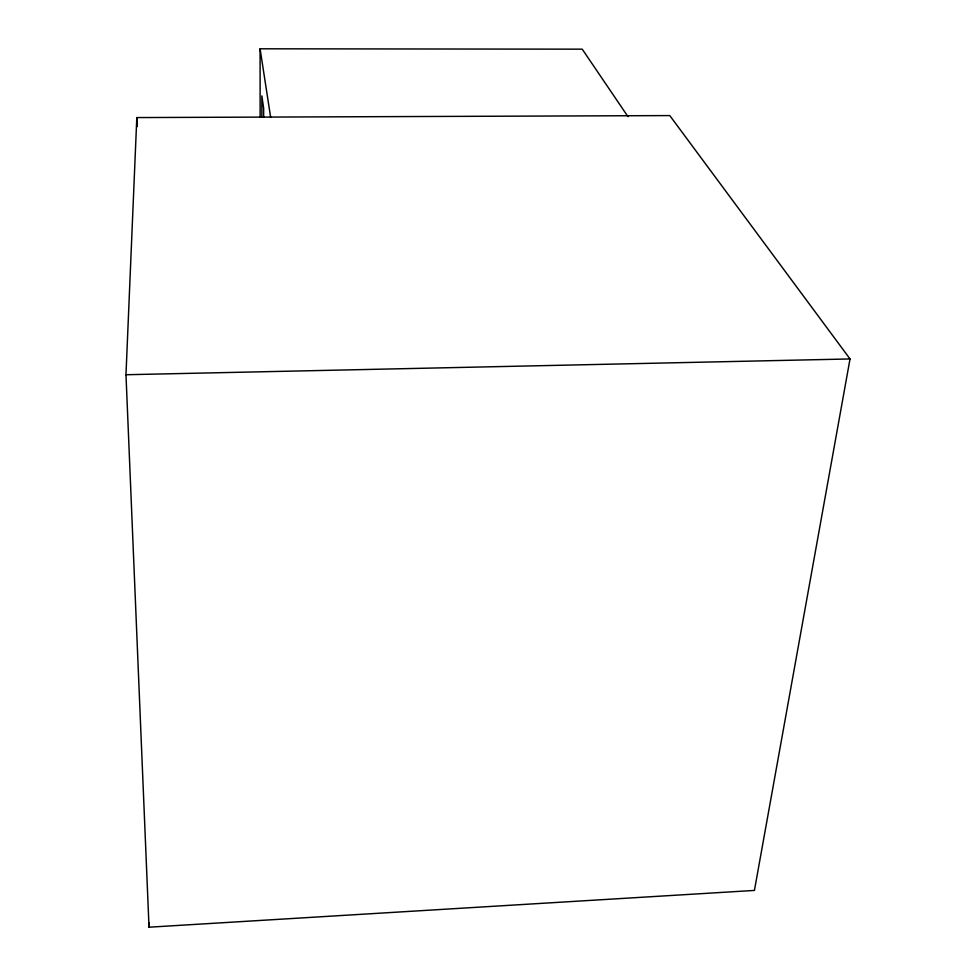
<?xml version="1.0" encoding="UTF-8"?>
<svg xmlns="http://www.w3.org/2000/svg" width="976" height="976" viewBox="0 0 976 976"><rect width="100%" height="100%" fill="white"/><g stroke="black" fill="none" stroke-linecap="round" stroke-linejoin="round"><path stroke-width="1.46" d="M261.849 117.169L261.849 95.892L263.654 108.287L263.654 117.157M149.023 927.2L125.977 374.735L136.811 117.571L669.78 115.583L850.023 358.948L754.424 890.429L149.023 927.2L149.072 922.637M125.977 374.735L850.023 358.948M260.128 117.169L260.092 48.8L582.233 49.166L628.007 116.669M260.092 48.8L270.645 117.364M136.811 117.571L137.14 126.709"/></g></svg>
